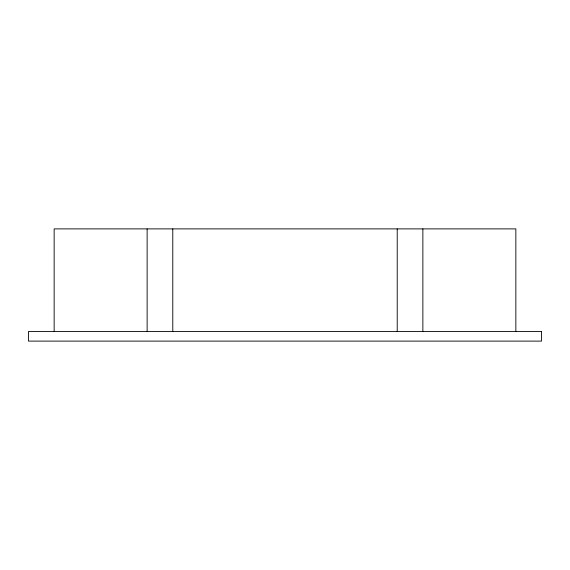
<?xml version="1.0" encoding="UTF-8"?>
<svg xmlns="http://www.w3.org/2000/svg" width="570" height="570" viewBox="0 0 570 570"><rect width="100%" height="100%" fill="white"/><g stroke="black" fill="none" stroke-linecap="round" stroke-linejoin="round"><path stroke-width="0.85" d="M515.85 331.491L515.85 228.891L54.15 228.891L54.15 331.491M422.869 228.891L422.869 331.491M397.219 228.891L397.219 331.491M172.781 228.891L172.781 331.491M147.131 228.891L147.131 331.491M541.5 331.491L28.5 331.491L28.5 341.109L541.5 341.109L541.5 331.491"/></g></svg>
